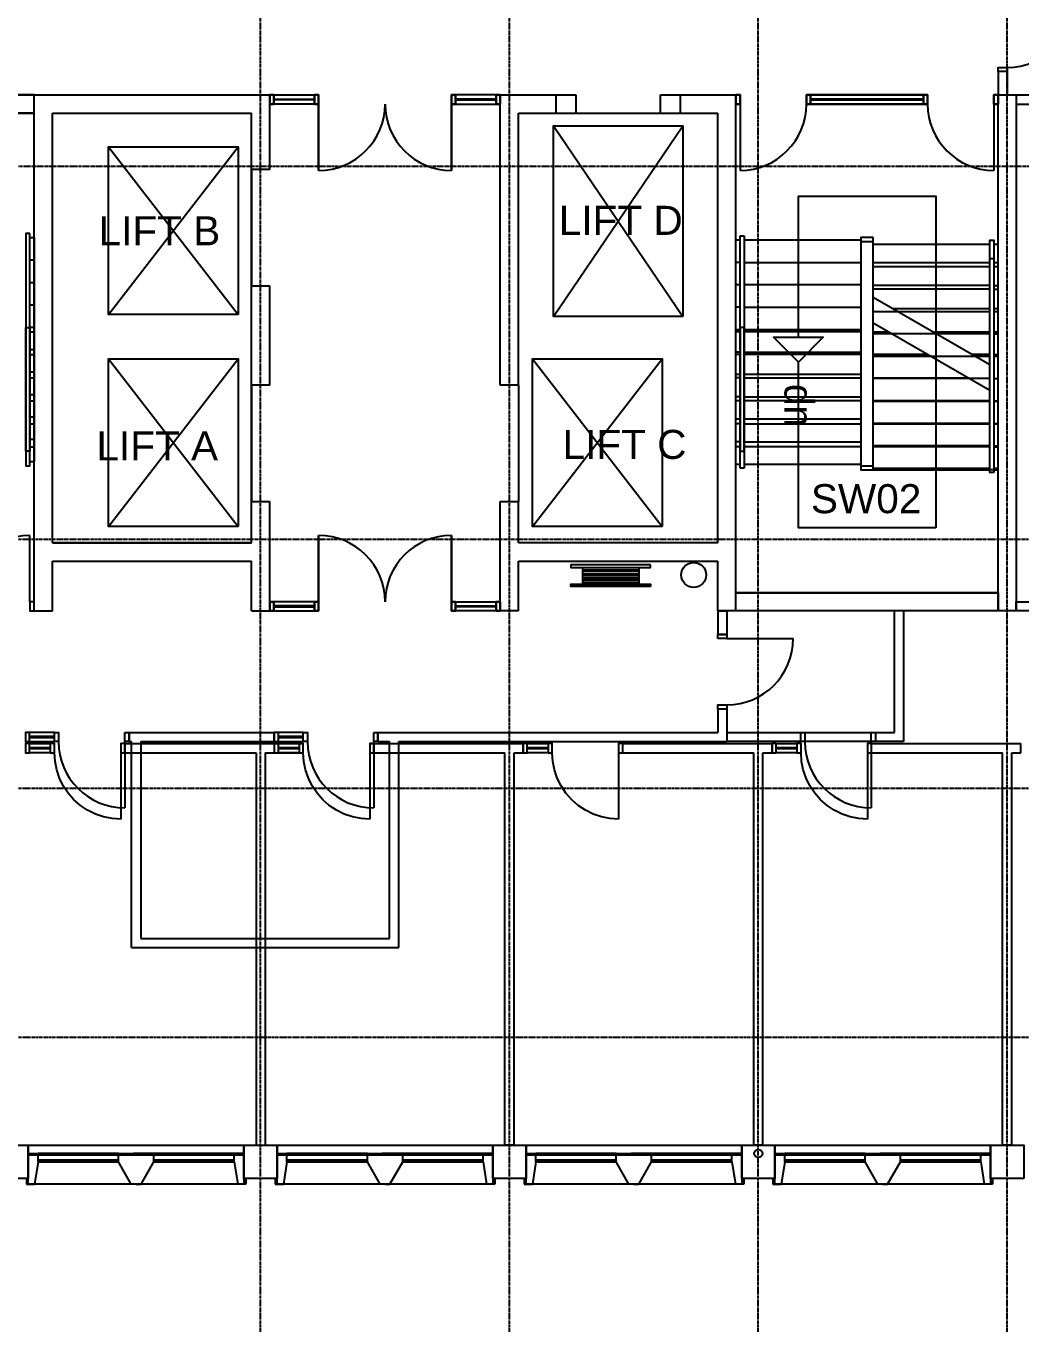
# Model space of a CAD drawing. Header units: millimetres. Extents: x -49883 to 71908, y -18440 to 67826.
# Drawn here: x -5359 to 6632, y -11774 to 3965 of the extents above; entities that cross this region are included whole.
import ezdxf

# ---------------------------------------------------------------- set-up
doc = ezdxf.new("R2010")
doc.units = ezdxf.units.MM
doc.linetypes.add('PCENTRE', pattern=[50.8, 31.75, -6.35, 6.35, -6.35])
doc.linetypes.add('PCENTRE2', pattern=[28.575, 19.05, -3.175, 3.175, -3.175])
for name, color, linetype in [('Boundaries_and_building_grids', 140, 'PCENTRE2'), ('Fourth Floor - Doors Windows and Openings', 1, 'Continuous'), ('Fourth Floor - General', 1, 'Continuous'), ('Fourth Floor - Stairs', 8, 'Continuous'), ('Fourth Floor - Structural Members', 5, 'Continuous'), ('Fourth Floor - Text and Leaders', 1, 'Continuous'), ('Fourth Floor - Walls', 3, 'Continuous'), ('Third Floor - Curtain Walls', 1, 'Continuous'), ('Third Floor - Doors Windows and Openings', 1, 'Continuous'), ('Third Floor - General', 1, 'Continuous'), ('Third Floor - Piped Services', 7, 'Continuous'), ('Third Floor - Stairs', 8, 'Continuous'), ('Third Floor - Structural Members', 5, 'Continuous'), ('Third Floor - Walls', 3, 'Continuous')]:
    doc.layers.add(name, color=color, linetype=linetype)
doc.styles.add('Arial1', font='arial.ttf')

msp = doc.modelspace()

# ---------------------------------------------------------------- linework, layer by layer
at = {"layer": 'Boundaries_and_building_grids', "color": 140, "linetype": 'PCENTRE', "lineweight": -3}
for p, q in [((3467, -11774), (3467, 60129)), ((6467, -11774), (6467, 60134)), ((-2533, -11774), (-2533, 60118)), ((467, -11774), (467, 60123)), ((-27283, 2276), (25217, 2276)), ((25217, -2224), (-27283, -2224)), ((25217, -5224), (-27283, -5224)), ((25217, -8224), (-27283, -8224))]:
    msp.add_line(p, q, dxfattribs=at)
at = {"layer": 'Fourth Floor - Doors Windows and Openings', "color": 1, "linetype": 'Continuous'}
for p, q in [((-2373, 3136, 13800), (-1883, 3136, 13800)), ((-2373, 3086, 13800), (-1883, 3086, 13800)), ((-1883, 3076, 13800), (-2373, 3076, 13800)), ((-1883, 3026, 13800), (-2373, 3026, 13800)), ((-1833, 2226, 13800), (-1833, 3026, 13800)), ((-233, 3026, 13800), (-233, 2226, 13800)), ((307, 3136, 13800), (-183, 3136, 13800)), ((307, 3086, 13800), (-183, 3086, 13800)), ((-183, 3076, 13800), (307, 3076, 13800)), ((-183, 3026, 13800), (307, 3026, 13800)), ((3247, 3026, 13800), (3247, 2226, 13800)), ((5457, 3136, 13800), (4097, 3136, 13800)), ((4097, 3086, 13800), (5457, 3086, 13800)), ((5457, 3076, 13800), (4097, 3076, 13800)), ((4097, 3026, 13800), (5457, 3026, 13800)), ((5457, 3026, 13800), (5457, 3081, 13800)), ((6307, 3026, 13800), (6307, 2226, 13800)), ((-5313, -2974, 13800), (-5313, -2174, 13800)), ((-1833, -2174, 13800), (-1833, -2974, 13800)), ((-233, -2974, 13800), (-233, -2174, 13800)), ((-1883, -2974, 13800), (-2373, -2974, 13800)), ((-183, -2974, 13800), (307, -2974, 13800)), ((-1883, -3024, 13800), (-2373, -3024, 13800)), ((-2373, -3034, 13800), (-1883, -3034, 13800)), ((-2373, -3084, 13800), (-1883, -3084, 13800)), ((-183, -3024, 13800), (307, -3024, 13800)), ((307, -3034, 13800), (-183, -3034, 13800)), ((307, -3084, 13800), (-183, -3084, 13800)), ((3087, -3417, 13800), (3887, -3417, 13800)), ((-5018, -4549, 13800), (-5318, -4549, 13800)), ((-2018, -4549, 13800), (-2318, -4549, 13800)), ((-5318, -4594, 13800), (-5018, -4594, 13800)), ((-5018, -4614, 13800), (-5318, -4614, 13800)), ((-5318, -4659, 13800), (-5018, -4659, 13800)), ((-4168, -4659, 13800), (-4168, -5459, 13800)), ((-2318, -4594, 13800), (-2018, -4594, 13800)), ((-2018, -4614, 13800), (-2318, -4614, 13800)), ((-2318, -4659, 13800), (-2018, -4659, 13800)), ((-1168, -4659, 13800), (-1168, -5459, 13800)), ((4829, -4659, 13800), (4829, -5459, 13800)), ((-5333, -9623, 13800), (-2733, -9623, 13800)), ((-2733, -9643, 13800), (-5333, -9643, 13800)), ((-2333, -9623, 13800), (267, -9623, 13800)), ((267, -9643, 13800), (-2333, -9643, 13800)), ((667, -9623, 13800), (3267, -9623, 13800)), ((3267, -9643, 13800), (667, -9643, 13800)), ((3667, -9623, 13800), (6267, -9623, 13800)), ((6267, -9643, 13800), (3667, -9643, 13800))]:
    msp.add_line(p, q, dxfattribs=at)
at = {"layer": 'Fourth Floor - Doors Windows and Openings', "color": 1, "linetype": 'Continuous', "elevation": 13800}
for points in [[(6357, 3418), (6357, 3468), (6467, 3468), (6467, 3418), (6357, 3418)], [(-2423, 3136), (-2423, 3026), (-2373, 3026), (-2373, 3136), (-2423, 3136)], [(-1883, 3136), (-1883, 3026), (-1833, 3026), (-1833, 3136), (-1883, 3136)], [(-233, 3136), (-233, 3026), (-183, 3026), (-183, 3136), (-233, 3136)], [(307, 3136), (307, 3026), (357, 3026), (357, 3136), (307, 3136)], [(3197, 3026), (3197, 3136), (3247, 3136), (3247, 3026), (3197, 3026)], [(4047, 3026), (4047, 3136), (4097, 3136), (4097, 3026), (4047, 3026)], [(5457, 3026), (5457, 3136), (5507, 3136), (5507, 3026), (5457, 3026)], [(6307, 3026), (6307, 3136), (6357, 3136), (6357, 3026), (6307, 3026)], [(-5313, -2974), (-5313, -3084), (-5263, -3084), (-5263, -2974), (-5313, -2974)], [(-2423, -3084), (-2423, -2974), (-2373, -2974), (-2373, -3084), (-2423, -3084)], [(-1883, -3084), (-1883, -2974), (-1833, -2974), (-1833, -3084), (-1883, -3084)], [(-233, -3084), (-233, -2974), (-183, -2974), (-183, -3084), (-233, -3084)], [(307, -3084), (307, -2974), (357, -2974), (357, -3084), (307, -3084)], [(2977, -3417), (2977, -3367), (3087, -3367), (3087, -3417), (2977, -3417)], [(2977, -4267), (2977, -4217), (3087, -4217), (3087, -4267), (2977, -4267)], [(-5318, -4659), (-5318, -4549), (-5368, -4549), (-5368, -4659), (-5318, -4659)], [(-5018, -4549), (-4968, -4549), (-4968, -4659), (-5018, -4659), (-5018, -4549)], [(-4168, -4549), (-4118, -4549), (-4118, -4659), (-4168, -4659), (-4168, -4549)], [(-2318, -4659), (-2318, -4549), (-2368, -4549), (-2368, -4659), (-2318, -4659)], [(-2018, -4549), (-1968, -4549), (-1968, -4659), (-2018, -4659), (-2018, -4549)], [(-1168, -4549), (-1118, -4549), (-1118, -4659), (-1168, -4659), (-1168, -4549)], [(3979, -4549), (4029, -4549), (4029, -4659), (3979, -4659), (3979, -4549)], [(4829, -4549), (4879, -4549), (4879, -4659), (4829, -4659), (4829, -4549)], [(-2733, -9994), (-5333, -9994), (-5333, -9524), (-2733, -9524), (-2733, -9994)], [(267, -9994), (-2333, -9994), (-2333, -9524), (267, -9524), (267, -9994)], [(3267, -9994), (667, -9994), (667, -9524), (3267, -9524), (3267, -9994)], [(6267, -9994), (3667, -9994), (3667, -9524), (6267, -9524), (6267, -9994)]]:
    msp.add_lwpolyline(points, dxfattribs=at)
at = {"layer": 'Fourth Floor - Doors Windows and Openings', "color": 1, "linetype": 'Continuous'}
for centre, start, end in [((6467, 4268, 13800), 270, 0), ((-1833, 3026, 13800), 270, 0), ((-233, 3026, 13800), 180, 270), ((3247, 3026, 13800), 270, 0), ((6307, 3026, 13800), 180, 270), ((-5313, -2974, 13800), 90, 180), ((-1833, -2974, 13800), 0, 90), ((-233, -2974, 13800), 90, 180), ((3087, -3417, 13800), 270, 0), ((-4168, -4659, 13800), 180, 270), ((-1168, -4659, 13800), 180, 270), ((4829, -4659, 13800), 180, 270)]:
    msp.add_arc(centre, 800, start, end, dxfattribs=at)
at = {"layer": 'Fourth Floor - General', "linetype": 'Continuous'}
for p, q in [((1348, -2560, 13800), (1348, -2761, 13800)), ((1348, -2587, 13800), (2025, -2587, 13800)), ((2025, -2609, 13800), (1348, -2609, 13800)), ((1348, -2635, 13800), (2025, -2635, 13800)), ((2025, -2661, 13800), (1348, -2661, 13800)), ((2025, -2560, 13800), (2025, -2761, 13800)), ((1348, -2687, 13800), (2025, -2687, 13800)), ((2025, -2713, 13800), (1348, -2713, 13800)), ((1348, -2739, 13800), (2025, -2739, 13800))]:
    msp.add_line(p, q, dxfattribs=at)
at = {"layer": 'Fourth Floor - General', "linetype": 'Continuous', "elevation": 13800}
for points in [[(2167, -2530), (1205, -2530), (1205, -2560), (2167, -2560), (2167, -2530)], [(2167, -2791), (1205, -2791), (1205, -2761), (2167, -2761), (2167, -2791)]]:
    msp.add_lwpolyline(points, dxfattribs=at)
at = {"layer": 'Fourth Floor - General', "color": 1, "linetype": 'Continuous'}
msp.add_circle((2688, -2650, 13800), 150, dxfattribs=at)
at = {"layer": 'Fourth Floor - Stairs', "color": 8, "linetype": 'Continuous'}
for p, q in [((996, 2764, 13800), (2558, 464, 13800)), ((996, 464, 13800), (2558, 2764, 13800)), ((-4366, 490, 13800), (-2804, 2511, 13800)), ((-4366, 2511, 13800), (-2804, 490, 13800)), ((3247, 1436, 13800), (3297, 1436, 13800)), ((3247, -1364, 13800), (3247, 1436, 13800)), ((3297, 1436, 13800), (3297, -1364, 13800)), ((-5313, 1416, 13800), (-5263, 1416, 13800)), ((-5263, 1416, 13800), (-5263, -1284, 13800)), ((3247, 1386, 13800), (3197, 1386, 13800)), ((3197, -1314, 13800), (3197, 1386, 13800)), ((4702, 1386, 13800), (3297, 1386, 13800)), ((4702, 1386, 13800), (4702, -1339, 13800)), ((4702, 1370, 13800), (4852, 1370, 13800)), ((4852, -1364, 13800), (4852, 1370, 13800)), ((4852, 1336, 13800), (6257, 1336, 13800)), ((6307, 1336, 13800), (6357, 1336, 13800)), ((6357, -1364, 13800), (6357, 1336, 13800)), ((-5313, 1146, 13800), (-5263, 1146, 13800)), ((3247, 1116, 13800), (3197, 1116, 13800)), ((3297, 1116, 13800), (4702, 1116, 13800)), ((4852, 1066, 13800), (6257, 1066, 13800)), ((6307, 1066, 13800), (6357, 1066, 13800)), ((-5313, 876, 13800), (-5263, 876, 13800)), ((3247, 846, 13800), (3197, 846, 13800)), ((4702, 846, 13800), (3297, 846, 13800)), ((6257, 796, 13800), (4852, 796, 13800)), ((6307, 796, 13800), (6357, 796, 13800)), ((-5313, 606, 13800), (-5263, 606, 13800)), ((3247, 576, 13800), (3197, 576, 13800)), ((3297, 576, 13800), (4702, 576, 13800)), ((4852, 526, 13800), (6257, 526, 13800)), ((6307, 526, 13800), (6357, 526, 13800)), ((-5313, 336, 13800), (-5263, 336, 13800)), ((3247, 306, 13800), (3197, 306, 13800)), ((4702, 306, 13800), (3297, 306, 13800)), ((6257, 256, 13800), (4852, 256, 13800)), ((6307, 256, 13800), (6357, 256, 13800)), ((-5313, 66, 13800), (-5263, 66, 13800)), ((3247, 36, 13800), (3197, 36, 13800)), ((3297, 36, 13800), (4702, 36, 13800)), ((-4366, -2068, 13800), (-2804, -47, 13800)), ((-4366, -47, 13800), (-2804, -2068, 13800)), ((746, -2068, 13800), (2309, -47, 13800)), ((746, -47, 13800), (2309, -2068, 13800)), ((4852, -14, 13800), (6257, -14, 13800)), ((6307, -14, 13800), (6357, -14, 13800)), ((-5313, -204, 13800), (-5263, -204, 13800)), ((3247, -234, 13800), (3197, -234, 13800)), ((4702, -234, 13800), (3297, -234, 13800)), ((6257, -284, 13800), (4852, -284, 13800)), ((6307, -284, 13800), (6357, -284, 13800)), ((-5313, -474, 13800), (-5263, -474, 13800)), ((3247, -504, 13800), (3197, -504, 13800)), ((3297, -504, 13800), (4702, -504, 13800)), ((4852, -554, 13800), (6257, -554, 13800)), ((6307, -554, 13800), (6357, -554, 13800)), ((-5313, -744, 13800), (-5263, -744, 13800)), ((3247, -774, 13800), (3197, -774, 13800)), ((4702, -774, 13800), (3297, -774, 13800)), ((6257, -824, 13800), (4852, -824, 13800)), ((6307, -824, 13800), (6357, -824, 13800)), ((-5313, -1014, 13800), (-5263, -1014, 13800)), ((3247, -1044, 13800), (3197, -1044, 13800)), ((3297, -1044, 13800), (4702, -1044, 13800)), ((6257, -1094, 13800), (4852, -1094, 13800)), ((6307, -1094, 13800), (6357, -1094, 13800)), ((-5313, -1284, 13800), (-5263, -1284, 13800)), ((3197, -1314, 13800), (3247, -1314, 13800)), ((3297, -1364, 13800), (3247, -1364, 13800)), ((3297, -1314, 13800), (4702, -1314, 13800)), ((4852, -1339, 13800), (4702, -1339, 13800)), ((4852, -1364, 13800), (6257, -1364, 13800)), ((6307, -1364, 13800), (6357, -1364, 13800))]:
    msp.add_line(p, q, dxfattribs=at)
at = {"layer": 'Fourth Floor - Stairs', "color": 8, "linetype": 'Continuous', "elevation": 13800}
for points in [[(2558, 464), (996, 464), (996, 2764), (2558, 2764), (2558, 464)], [(-2804, 490), (-4366, 490), (-4366, 2511), (-2804, 2511), (-2804, 490)], [(3950, 216), (3950, 1917), (5605, 1917), (5605, -2084)], [(-5313, 1466), (-5363, 1466), (-5363, -1334), (-5313, -1334), (-5313, 1466)], [(6307, -1414), (6257, -1414), (6257, 1386), (6307, 1386), (6307, -1414)], [(3950, -84), (3650, 216), (4250, 216), (3950, -84)], [(-2804, -2068), (-4366, -2068), (-4366, -47), (-2804, -47), (-2804, -2068)], [(2309, -2068), (746, -2068), (746, -47), (2309, -47), (2309, -2068)], [(5605, -2084), (3950, -2084), (3950, -84)]]:
    msp.add_lwpolyline(points, dxfattribs=at)
at = {"layer": 'Fourth Floor - Structural Members', "color": 5, "linetype": 'Continuous', "lineweight": -3}
for p, q in [((-5263, 3136, 13800), (-2423, 3136, 13800)), ((-5263, -3084, 13800), (-5263, 3136, 13800)), ((-2423, 2236, 13800), (-2423, 3136, 13800)), ((357, 3136, 13800), (1027, 3136, 13800)), ((357, -364, 13800), (357, 3136, 13800)), ((1027, 3136, 13800), (1027, 2916, 13800)), ((2527, 3136, 13800), (3197, 3136, 13800)), ((2527, 2916, 13800), (2527, 3136, 13800)), ((3197, -3084, 13800), (3197, 3136, 13800)), ((-5043, 2916, 13800), (-2643, 2916, 13800)), ((-5043, -2264, 13800), (-5043, 2916, 13800)), ((-2643, 2236, 13800), (-2643, 2916, 13800)), ((577, 2916, 13800), (1027, 2916, 13800)), ((577, -364, 13800), (577, 2916, 13800)), ((1027, 2916, 13800), (2527, 2916, 13800)), ((2527, 2916, 13800), (2977, 2916, 13800)), ((2977, -2264, 13800), (2977, 2916, 13800)), ((-2423, 2236, 13800), (-2643, 2236, 13800)), ((-2643, 836, 13800), (-2643, 2236, 13800)), ((-2643, 836, 13800), (-2423, 836, 13800)), ((-2643, -364, 13800), (-2643, 836, 13800)), ((-2423, -364, 13800), (-2423, 836, 13800)), ((-2423, -364, 13800), (-2643, -364, 13800)), ((-2643, -1764, 13800), (-2643, -364, 13800)), ((577, -364, 13800), (357, -364, 13800)), ((577, -364, 13800), (577, -1764, 13800)), ((-2643, -2264, 13800), (-2643, -1764, 13800)), ((-2643, -1764, 13800), (-2423, -1764, 13800)), ((-2423, -3084, 13800), (-2423, -1764, 13800)), ((357, -1764, 13800), (577, -1764, 13800)), ((357, -3084, 13800), (357, -1764, 13800)), ((577, -2264, 13800), (577, -1764, 13800)), ((-2643, -2264, 13800), (-5043, -2264, 13800)), ((2977, -2264, 13800), (577, -2264, 13800)), ((-5043, -3084, 13800), (-5043, -2484, 13800)), ((-5043, -2484, 13800), (-2643, -2484, 13800)), ((-2643, -3084, 13800), (-2643, -2484, 13800)), ((577, -3084, 13800), (577, -2484, 13800)), ((577, -2484, 13800), (2977, -2484, 13800)), ((2977, -3084, 13800), (2977, -2484, 13800)), ((-5263, -3084, 13800), (-5043, -3084, 13800)), ((-2643, -3084, 13800), (-2423, -3084, 13800)), ((577, -3084, 13800), (357, -3084, 13800)), ((3197, -3084, 13800), (2977, -3084, 13800))]:
    msp.add_line(p, q, dxfattribs=at)
at = {"layer": 'Fourth Floor - Structural Members', "color": 5, "linetype": 'Continuous', "lineweight": -3, "elevation": 13800}
msp.add_lwpolyline([(6577, 3136), (6577, -3084), (6357, -3084), (6357, 3136)], close=True, dxfattribs=at)
for points in [[(-5333, -9924), (-5733, -9924), (-5733, -9524), (-5333, -9524), (-5333, -9924)], [(-2333, -9924), (-2733, -9924), (-2733, -9524), (-2333, -9524), (-2333, -9924)], [(667, -9924), (267, -9924), (267, -9524), (667, -9524), (667, -9924)], [(3667, -9924), (3267, -9924), (3267, -9524), (3667, -9524), (3667, -9924)], [(6667, -9924), (6267, -9924), (6267, -9524), (6667, -9524), (6667, -9924)]]:
    msp.add_lwpolyline(points, dxfattribs=at)
at = {"layer": 'Fourth Floor - Structural Members', "color": 5, "linetype": 'Continuous', "lineweight": -3}
msp.add_circle((3467, -9624, 13800), 50, dxfattribs=at)
at = {"layer": 'Fourth Floor - Walls', "color": 2, "linetype": 'Continuous'}
for p, q in [((6467, 3418, 13800), (6357, 3418, 13800)), ((6357, 3418, 13800), (6357, 3136, 13800)), ((6467, 3418, 13800), (6467, 3136, 13800)), ((6357, 3136, 13800), (6467, 3136, 13800)), ((6577, 3136, 13800), (6962, 3136, 13800)), ((6577, 3136, 13800), (6577, 3026, 13800)), ((6577, 3026, 13800), (6962, 3026, 13800)), ((2977, -3084, 13800), (2977, -3367, 13800)), ((2977, -3084, 13800), (3087, -3084, 13800)), ((3087, -3084, 13800), (3087, -3367, 13800)), ((3087, -3367, 13800), (2977, -3367, 13800)), ((2977, -4267, 13800), (2977, -4549, 13800)), ((3087, -4267, 13800), (2977, -4267, 13800)), ((3087, -4267, 13800), (3087, -4659, 13800)), ((-4118, -4659, 13800), (-4118, -4549, 13800)), ((-4118, -4549, 13800), (-2368, -4549, 13800)), ((-2368, -4659, 13800), (-2368, -4549, 13800)), ((-1118, -4659, 13800), (-1118, -4549, 13800)), ((-1118, -4549, 13800), (2977, -4549, 13800)), ((-4118, -4659, 13800), (-4088, -4659, 13800)), ((-4088, -7141, 13800), (-4088, -4659, 13800)), ((-3978, -4659, 13800), (-2368, -4659, 13800)), ((-3978, -4659, 13800), (-3978, -7031, 13800)), ((-1118, -4659, 13800), (-978, -4659, 13800)), ((-978, -7031, 13800), (-978, -4659, 13800)), ((-868, -7141, 13800), (-868, -4659, 13800)), ((-868, -4659, 13800), (3087, -4659, 13800)), ((-3978, -7031, 13800), (-978, -7031, 13800)), ((-4088, -7141, 13800), (-868, -7141, 13800))]:
    msp.add_line(p, q, dxfattribs=at)
at = {"layer": 'Fourth Floor - Walls', "color": 3, "linetype": 'Continuous'}
for p, q in [((-5263, 3136, 13800), (-8423, 3136, 13800)), ((-5263, 2916, 13800), (-5263, 3136, 13800)), ((-5263, 2916, 13800), (-8423, 2916, 13800)), ((3197, -3084, 13800), (3197, -2864, 13800)), ((6357, -2864, 13800), (3197, -2864, 13800)), ((6357, -3084, 13800), (6357, -2864, 13800)), ((6357, -3084, 13800), (3197, -3084, 13800))]:
    msp.add_line(p, q, dxfattribs=at)
at = {"layer": 'Fourth Floor - Walls', "color": 2}
for p, q in [((5107, -4549, 13800), (5107, -3084, 13800)), ((5217, -3084, 13800), (5217, -4659, 13800)), ((3087, -4549, 13800), (5107, -4549, 13800)), ((5217, -4659, 13800), (3087, -4659, 13800))]:
    msp.add_line(p, q, dxfattribs=at)
at = {"layer": 'Fourth Floor - Walls', "color": 2, "linetype": 'Continuous', "elevation": 13800}
msp.add_lwpolyline([(6577, -3084), (6577, -2974), (6962, -2974), (6962, -3084), (6577, -3084)], dxfattribs=at)
at = {"layer": 'Third Floor - Curtain Walls', "color": 3, "linetype": 'Continuous'}
for p, q in [((-5333, -9624, 10350), (-5215, -9624, 10350)), ((-5215, -9724, 10350), (-5257, -9994, 10350)), ((-5215, -9724, 10350), (-5215, -9624, 10350)), ((-4246, -9724, 10350), (-4246, -9623, 10350)), ((-4246, -9623, 10350), (-4000, -9623, 10350)), ((-4092, -9992, 10350), (-4246, -9724, 10350)), ((-3819, -9623, 10350), (-4066, -9623, 10350)), ((-3974, -9992, 10350), (-3819, -9724, 10350)), ((-3819, -9724, 10350), (-3819, -9623, 10350)), ((-2851, -9724, 10350), (-2851, -9624, 10350)), ((-2733, -9624, 10350), (-2851, -9624, 10350)), ((-2851, -9724, 10350), (-2809, -9994, 10350)), ((-2333, -9624, 10350), (-2215, -9624, 10350)), ((-2215, -9724, 10350), (-2257, -9994, 10350)), ((-2215, -9724, 10350), (-2215, -9624, 10350)), ((-1246, -9724, 10350), (-1246, -9623, 10350)), ((-1246, -9623, 10350), (-1000, -9623, 10350)), ((-1092, -9992, 10350), (-1246, -9724, 10350)), ((-819, -9623, 10350), (-1066, -9623, 10350)), ((-974, -9992, 10350), (-819, -9724, 10350)), ((-819, -9724, 10350), (-819, -9623, 10350)), ((267, -9624, 10350), (149, -9624, 10350)), ((149, -9724, 10350), (149, -9624, 10350)), ((149, -9724, 10350), (191, -9994, 10350)), ((667, -9624, 10350), (785, -9624, 10350)), ((785, -9724, 10350), (743, -9994, 10350)), ((785, -9724, 10350), (785, -9624, 10350)), ((1754, -9724, 10350), (1754, -9623, 10350)), ((1754, -9623, 10350), (2000, -9623, 10350)), ((1908, -9992, 10350), (1754, -9724, 10350)), ((2181, -9623, 10350), (1934, -9623, 10350)), ((2026, -9992, 10350), (2181, -9724, 10350)), ((2181, -9724, 10350), (2181, -9623, 10350)), ((3149, -9724, 10350), (3149, -9624, 10350)), ((3267, -9624, 10350), (3149, -9624, 10350)), ((3149, -9724, 10350), (3191, -9994, 10350)), ((3667, -9624, 10350), (3785, -9624, 10350)), ((3785, -9724, 10350), (3743, -9994, 10350)), ((3785, -9724, 10350), (3785, -9624, 10350)), ((4754, -9623, 10350), (5000, -9623, 10350)), ((4754, -9724, 10350), (4754, -9623, 10350)), ((4908, -9992, 10350), (4754, -9724, 10350)), ((5181, -9623, 10350), (4934, -9623, 10350)), ((5026, -9992, 10350), (5181, -9724, 10350)), ((5181, -9724, 10350), (5181, -9623, 10350)), ((6267, -9624, 10350), (6149, -9624, 10350)), ((6149, -9724, 10350), (6149, -9624, 10350)), ((6149, -9724, 10350), (6191, -9994, 10350)), ((-5356, -9924, 10350), (-5356, -9994, 10350)), ((-5356, -9994, 10350), (-5257, -9994, 10350)), ((-4033, -9992, 10350), (-4092, -9992, 10350)), ((-4033, -9992, 10350), (-3974, -9992, 10350)), ((-2709, -9994, 10350), (-2809, -9994, 10350)), ((-2709, -9924, 10350), (-2709, -9994, 10350)), ((-2356, -9924, 10350), (-2356, -9994, 10350)), ((-2356, -9994, 10350), (-2257, -9994, 10350)), ((-1033, -9992, 10350), (-1092, -9992, 10350)), ((-1033, -9992, 10350), (-974, -9992, 10350)), ((291, -9994, 10350), (191, -9994, 10350)), ((291, -9924, 10350), (291, -9994, 10350)), ((644, -9924, 10350), (644, -9994, 10350)), ((644, -9994, 10350), (743, -9994, 10350)), ((1967, -9992, 10350), (1908, -9992, 10350)), ((1967, -9992, 10350), (2026, -9992, 10350)), ((3291, -9994, 10350), (3191, -9994, 10350)), ((3291, -9924, 10350), (3291, -9994, 10350)), ((3644, -9924, 10350), (3644, -9994, 10350)), ((3644, -9994, 10350), (3743, -9994, 10350)), ((4967, -9992, 10350), (4908, -9992, 10350)), ((4967, -9992, 10350), (5026, -9992, 10350)), ((6291, -9994, 10350), (6191, -9994, 10350)), ((6291, -9924, 10350), (6291, -9994, 10350))]:
    msp.add_line(p, q, dxfattribs=at)
at = {"layer": 'Third Floor - Curtain Walls', "color": 3, "linetype": 'Continuous', "elevation": 10350}
for points in [[(-5356, -9924), (-5333, -9924), (-5333, -9624)], [(-2733, -9624), (-2733, -9924), (-2709, -9924)], [(-2356, -9924), (-2333, -9924), (-2333, -9624)], [(267, -9624), (267, -9924), (291, -9924)], [(644, -9924), (667, -9924), (667, -9624)], [(3267, -9624), (3267, -9924), (3291, -9924)], [(3644, -9924), (3667, -9924), (3667, -9624)], [(6267, -9624), (6267, -9924), (6291, -9924)]]:
    msp.add_lwpolyline(points, dxfattribs=at)
at = {"layer": 'Third Floor - Doors Windows and Openings', "linetype": 'Continuous'}
for p, q in [((-2373, 3136, 10350), (-1883, 3136, 10350)), ((-2373, 3086, 10350), (-1883, 3086, 10350)), ((-1883, 3076, 10350), (-2373, 3076, 10350)), ((-1883, 3026, 10350), (-2373, 3026, 10350)), ((-1833, 3026, 10350), (-1833, 2226, 10350)), ((-233, 2226, 10350), (-233, 3026, 10350)), ((307, 3136, 10350), (-183, 3136, 10350)), ((307, 3086, 10350), (-183, 3086, 10350)), ((-183, 3076, 10350), (307, 3076, 10350)), ((-183, 3026, 10350), (307, 3026, 10350)), ((3247, 3026, 10350), (3247, 2226, 10350)), ((4097, 3136, 10350), (5457, 3136, 10350)), ((5457, 3086, 10350), (4097, 3086, 10350)), ((4097, 3026, 10350), (4097, 3081, 10350)), ((4097, 3076, 10350), (5457, 3076, 10350)), ((5457, 3026, 10350), (4097, 3026, 10350)), ((6307, 3026, 10350), (6307, 2226, 10350)), ((-5313, -2974, 10350), (-5313, -2174, 10350)), ((-1833, -2974, 10350), (-1833, -2174, 10350)), ((-233, -2174, 10350), (-233, -2974, 10350)), ((-1883, -2974, 10350), (-2373, -2974, 10350)), ((-183, -2974, 10350), (307, -2974, 10350)), ((-1883, -3024, 10350), (-2373, -3024, 10350)), ((-2373, -3034, 10350), (-1883, -3034, 10350)), ((-2373, -3084, 10350), (-1883, -3084, 10350)), ((-183, -3024, 10350), (307, -3024, 10350)), ((307, -3034, 10350), (-183, -3034, 10350)), ((307, -3084, 10350), (-183, -3084, 10350)), ((-5318, -4684, 10350), (-5068, -4684, 10350)), ((-2318, -4684, 10350), (-2068, -4684, 10350)), ((682, -4684, 10350), (932, -4684, 10350)), ((3682, -4684, 10350), (3932, -4684, 10350)), ((-5068, -4734, 10350), (-5318, -4734, 10350)), ((-5318, -4744, 10350), (-5068, -4744, 10350)), ((-5068, -4794, 10350), (-5318, -4794, 10350)), ((-4218, -4794, 10350), (-4218, -5594, 10350)), ((-2068, -4734, 10350), (-2318, -4734, 10350)), ((-2318, -4744, 10350), (-2068, -4744, 10350)), ((-2068, -4794, 10350), (-2318, -4794, 10350)), ((-1218, -4794, 10350), (-1218, -5594, 10350)), ((932, -4734, 10350), (682, -4734, 10350)), ((682, -4744, 10350), (932, -4744, 10350)), ((932, -4794, 10350), (682, -4794, 10350)), ((1782, -4794, 10350), (1782, -5594, 10350)), ((3932, -4734, 10350), (3682, -4734, 10350)), ((3682, -4744, 10350), (3932, -4744, 10350)), ((3932, -4794, 10350), (3682, -4794, 10350)), ((4782, -4794, 10350), (4782, -5594, 10350))]:
    msp.add_line(p, q, dxfattribs=at)
at = {"layer": 'Third Floor - Doors Windows and Openings'}
for p, q in [((-5011, -4899, 10350), (-5018, -4794, 10350)), ((-2011, -4899, 10350), (-2018, -4794, 10350)), ((989, -4899, 10350), (982, -4794, 10350)), ((3989, -4899, 10350), (3982, -4794, 10350)), ((-4991, -5001, 10350), (-5011, -4899, 10350)), ((-4957, -5100, 10350), (-4991, -5001, 10350)), ((-1991, -5001, 10350), (-2011, -4899, 10350)), ((-1957, -5100, 10350), (-1991, -5001, 10350)), ((1009, -5001, 10350), (989, -4899, 10350)), ((1043, -5100, 10350), (1009, -5001, 10350)), ((4009, -5001, 10350), (3989, -4899, 10350)), ((4043, -5100, 10350), (4009, -5001, 10350)), ((-4911, -5194, 10350), (-4957, -5100, 10350)), ((-1911, -5194, 10350), (-1957, -5100, 10350)), ((1089, -5194, 10350), (1043, -5100, 10350)), ((4089, -5194, 10350), (4043, -5100, 10350)), ((-4852, -5281, 10350), (-4911, -5194, 10350)), ((-4783, -5360, 10350), (-4852, -5281, 10350)), ((-1852, -5281, 10350), (-1911, -5194, 10350)), ((-1783, -5360, 10350), (-1852, -5281, 10350)), ((1148, -5281, 10350), (1089, -5194, 10350)), ((1217, -5360, 10350), (1148, -5281, 10350)), ((4148, -5281, 10350), (4089, -5194, 10350)), ((4217, -5360, 10350), (4148, -5281, 10350)), ((-4705, -5429, 10350), (-4783, -5360, 10350)), ((-4618, -5487, 10350), (-4705, -5429, 10350)), ((-4524, -5533, 10350), (-4618, -5487, 10350)), ((-1705, -5429, 10350), (-1783, -5360, 10350)), ((-1618, -5487, 10350), (-1705, -5429, 10350)), ((-1524, -5533, 10350), (-1618, -5487, 10350)), ((1295, -5429, 10350), (1217, -5360, 10350)), ((1382, -5487, 10350), (1295, -5429, 10350)), ((1476, -5533, 10350), (1382, -5487, 10350)), ((4295, -5429, 10350), (4217, -5360, 10350)), ((4382, -5487, 10350), (4295, -5429, 10350)), ((4476, -5533, 10350), (4382, -5487, 10350)), ((-4425, -5567, 10350), (-4524, -5533, 10350)), ((-4322, -5587, 10350), (-4425, -5567, 10350)), ((-4218, -5594, 10350), (-4322, -5587, 10350)), ((-1425, -5567, 10350), (-1524, -5533, 10350)), ((-1322, -5587, 10350), (-1425, -5567, 10350)), ((-1218, -5594, 10350), (-1322, -5587, 10350)), ((1575, -5567, 10350), (1476, -5533, 10350)), ((1678, -5587, 10350), (1575, -5567, 10350)), ((1782, -5594, 10350), (1678, -5587, 10350)), ((4575, -5567, 10350), (4476, -5533, 10350)), ((4678, -5587, 10350), (4575, -5567, 10350)), ((4782, -5594, 10350), (4678, -5587, 10350))]:
    msp.add_line(p, q, dxfattribs=at)
at = {"layer": 'Third Floor - Doors Windows and Openings', "color": 1, "linetype": 'Continuous'}
for p, q in [((-4246, -9623, 10350), (-5215, -9624, 10350)), ((-4246, -9704, 10350), (-5215, -9704, 10350)), ((-5215, -9724, 10350), (-4246, -9724, 10350)), ((-2851, -9624, 10350), (-3819, -9623, 10350)), ((-2851, -9704, 10350), (-3819, -9704, 10350)), ((-3819, -9724, 10350), (-2851, -9724, 10350)), ((-1246, -9623, 10350), (-2215, -9624, 10350)), ((-1246, -9704, 10350), (-2215, -9704, 10350)), ((-2215, -9724, 10350), (-1246, -9724, 10350)), ((149, -9624, 10350), (-819, -9623, 10350)), ((149, -9704, 10350), (-819, -9704, 10350)), ((-819, -9724, 10350), (149, -9724, 10350)), ((1754, -9623, 10350), (785, -9624, 10350)), ((1754, -9704, 10350), (785, -9704, 10350)), ((785, -9724, 10350), (1754, -9724, 10350)), ((3149, -9624, 10350), (2181, -9623, 10350)), ((3149, -9704, 10350), (2181, -9704, 10350)), ((2181, -9724, 10350), (3149, -9724, 10350)), ((4754, -9623, 10350), (3785, -9624, 10350)), ((4754, -9704, 10350), (3785, -9704, 10350)), ((3785, -9724, 10350), (4754, -9724, 10350)), ((6149, -9624, 10350), (5181, -9623, 10350)), ((6149, -9704, 10350), (5181, -9704, 10350)), ((5181, -9724, 10350), (6149, -9724, 10350)), ((-4092, -9992, 10350), (-5257, -9994, 10350)), ((-2809, -9994, 10350), (-3974, -9992, 10350)), ((-1092, -9992, 10350), (-2257, -9994, 10350)), ((191, -9994, 10350), (-974, -9992, 10350)), ((1908, -9992, 10350), (743, -9994, 10350)), ((3191, -9994, 10350), (2026, -9992, 10350)), ((4908, -9992, 10350), (3743, -9994, 10350)), ((6191, -9994, 10350), (5026, -9992, 10350))]:
    msp.add_line(p, q, dxfattribs=at)
at = {"layer": 'Third Floor - Doors Windows and Openings', "linetype": 'Continuous', "elevation": 10350}
for points in [[(-2373, 3136), (-2373, 3026), (-2423, 3026), (-2423, 3136), (-2373, 3136)], [(-1833, 3136), (-1833, 3026), (-1883, 3026), (-1883, 3136), (-1833, 3136)], [(-183, 3136), (-183, 3026), (-233, 3026), (-233, 3136), (-183, 3136)], [(357, 3136), (357, 3026), (307, 3026), (307, 3136), (357, 3136)], [(3247, 3026), (3247, 3136), (3197, 3136), (3197, 3026), (3247, 3026)], [(4097, 3026), (4097, 3136), (4047, 3136), (4047, 3026), (4097, 3026)], [(5507, 3026), (5507, 3136), (5457, 3136), (5457, 3026), (5507, 3026)], [(6357, 3026), (6357, 3136), (6307, 3136), (6307, 3026), (6357, 3026)], [(-5313, -2974), (-5313, -3084), (-5263, -3084), (-5263, -2974), (-5313, -2974)], [(-2373, -3084), (-2373, -2974), (-2423, -2974), (-2423, -3084), (-2373, -3084)], [(-1833, -3084), (-1833, -2974), (-1883, -2974), (-1883, -3084), (-1833, -3084)], [(-183, -3084), (-183, -2974), (-233, -2974), (-233, -3084), (-183, -3084)], [(357, -3084), (357, -2974), (307, -2974), (307, -3084), (357, -3084)], [(-5318, -4794), (-5318, -4684), (-5368, -4684), (-5368, -4794), (-5318, -4794)], [(-5018, -4794), (-5018, -4684), (-5068, -4684), (-5068, -4794), (-5018, -4794)], [(-4168, -4794), (-4168, -4684), (-4218, -4684), (-4218, -4794), (-4168, -4794)], [(-2318, -4794), (-2318, -4684), (-2368, -4684), (-2368, -4794), (-2318, -4794)], [(-2018, -4794), (-2018, -4684), (-2068, -4684), (-2068, -4794), (-2018, -4794)], [(-1168, -4794), (-1168, -4684), (-1218, -4684), (-1218, -4794), (-1168, -4794)], [(682, -4794), (682, -4684), (632, -4684), (632, -4794), (682, -4794)], [(982, -4794), (982, -4684), (932, -4684), (932, -4794), (982, -4794)], [(1832, -4794), (1832, -4684), (1782, -4684), (1782, -4794), (1832, -4794)], [(3682, -4794), (3682, -4684), (3632, -4684), (3632, -4794), (3682, -4794)], [(3982, -4794), (3982, -4684), (3932, -4684), (3932, -4794), (3982, -4794)], [(4832, -4794), (4832, -4684), (4782, -4684), (4782, -4794), (4832, -4794)]]:
    msp.add_lwpolyline(points, dxfattribs=at)
at = {"layer": 'Third Floor - Doors Windows and Openings', "linetype": 'Continuous'}
for centre, start, end in [((-1833, 3026, 10350), 270, 0), ((-233, 3026, 10350), 180, 270), ((3247, 3026, 10350), 270, 0), ((6307, 3026, 10350), 180, 270), ((-5313, -2974, 10350), 90, 180), ((-1833, -2974, 10350), 0, 90), ((-233, -2974, 10350), 90, 180)]:
    msp.add_arc(centre, 800, start, end, dxfattribs=at)
at = {"layer": 'Third Floor - General', "linetype": 'Continuous'}
for p, q in [((1348, -2560, 10350), (1348, -2761, 10350)), ((1348, -2587, 10350), (2025, -2587, 10350)), ((2025, -2609, 10350), (1348, -2609, 10350)), ((1348, -2635, 10350), (2025, -2635, 10350)), ((2025, -2661, 10350), (1348, -2661, 10350)), ((2025, -2560, 10350), (2025, -2761, 10350)), ((1348, -2687, 10350), (2025, -2687, 10350)), ((2025, -2713, 10350), (1348, -2713, 10350)), ((1348, -2739, 10350), (2025, -2739, 10350))]:
    msp.add_line(p, q, dxfattribs=at)
at = {"layer": 'Third Floor - General', "linetype": 'Continuous', "elevation": 10350}
for points in [[(2167, -2530), (1205, -2530), (1205, -2560), (2167, -2560), (2167, -2530)], [(2167, -2791), (1205, -2791), (1205, -2761), (2167, -2761), (2167, -2791)]]:
    msp.add_lwpolyline(points, dxfattribs=at)
at = {"layer": 'Third Floor - Piped Services', "color": 1, "linetype": 'Continuous'}
msp.add_circle((2688, -2650, 10350), 150, dxfattribs=at)
at = {"layer": 'Third Floor - Stairs', "color": 8, "linetype": 'Continuous'}
for p, q in [((996, 464, 10350), (2558, 2764, 10350)), ((996, 2764, 10350), (2558, 464, 10350)), ((-4366, 2511, 10350), (-2804, 490, 10350)), ((-4366, 490, 10350), (-2804, 2511, 10350)), ((4852, 1116, 10350), (6257, 1116, 10350)), ((6307, 1116, 10350), (6357, 1116, 10350)), ((6257, 838, 10350), (4852, 838, 10350)), ((6307, 838, 10350), (6357, 838, 10350)), ((6257, -117, 10350), (4852, 695, 10350)), ((5085, 560, 10350), (6257, 560, 10350)), ((6307, 560, 10350), (6357, 560, 10350)), ((6257, -426, 10350), (4852, 385, 10350)), ((-5313, 282, 10350), (-5263, 282, 10350)), ((3247, 282, 10350), (3197, 282, 10350)), ((4702, 282, 10350), (3297, 282, 10350)), ((4852, 282, 10350), (5030, 282, 10350)), ((5566, 282, 10350), (6257, 282, 10350)), ((6307, 282, 10350), (6357, 282, 10350)), ((-5313, 5, 10350), (-5263, 5, 10350)), ((3247, 5, 10350), (3197, 5, 10350)), ((4702, 5, 10350), (3297, 5, 10350)), ((5512, 5, 10350), (4852, 5, 10350)), ((6257, 5, 10350), (6047, 5, 10350)), ((6307, 5, 10350), (6357, 5, 10350)), ((-4366, -2068, 10350), (-2804, -47, 10350)), ((-4366, -47, 10350), (-2804, -2068, 10350)), ((746, -2068, 10350), (2309, -47, 10350)), ((746, -47, 10350), (2309, -2068, 10350)), ((-5313, -273, 10350), (-5263, -273, 10350)), ((3247, -273, 10350), (3197, -273, 10350)), ((3297, -273, 10350), (4702, -273, 10350)), ((4852, -273, 10350), (5993, -273, 10350)), ((-5313, -551, 10350), (-5263, -551, 10350)), ((3247, -551, 10350), (3197, -551, 10350)), ((4702, -551, 10350), (3297, -551, 10350)), ((6257, -551, 10350), (4852, -551, 10350)), ((6307, -551, 10350), (6357, -551, 10350)), ((-5313, -829, 10350), (-5263, -829, 10350)), ((3247, -829, 10350), (3197, -829, 10350)), ((3297, -829, 10350), (4702, -829, 10350)), ((4852, -829, 10350), (6257, -829, 10350)), ((6307, -829, 10350), (6357, -829, 10350)), ((-5313, -1107, 10350), (-5263, -1107, 10350)), ((3247, -1107, 10350), (3197, -1107, 10350)), ((4702, -1107, 10350), (3297, -1107, 10350)), ((6257, -1107, 10350), (4852, -1107, 10350)), ((6307, -1107, 10350), (6357, -1107, 10350)), ((4852, -1384, 10350), (6257, -1384, 10350)), ((6307, -1384, 10350), (6257, -1384, 10350)), ((6307, -1384, 10350), (6357, -1384, 10350))]:
    msp.add_line(p, q, dxfattribs=at)
at = {"layer": 'Third Floor - Stairs', "color": 8, "linetype": 'Continuous', "elevation": 10350}
msp.add_lwpolyline([(2558, 464), (996, 464), (996, 2764), (2558, 2764), (2558, 464)], close=True, dxfattribs=at)
for points in [[(-2804, 490), (-4366, 490), (-4366, 2511), (-2804, 2511), (-2804, 490)], [(4852, 1416), (4702, 1416), (4702, -1384), (4852, -1384), (4852, 1416)], [(6257, -1384), (6257, 1166), (6307, 1166), (6307, -1384)], [(-5363, 332), (-5313, 332), (-5313, -1157), (-5363, -1157), (-5363, 332)], [(3297, 332), (3247, 332), (3247, -1157), (3297, -1157), (3297, 332)], [(-2804, -2068), (-4366, -2068), (-4366, -47), (-2804, -47), (-2804, -2068)], [(2309, -2068), (746, -2068), (746, -47), (2309, -47), (2309, -2068)]]:
    msp.add_lwpolyline(points, dxfattribs=at)
at = {"layer": 'Third Floor - Structural Members', "color": 5, "linetype": 'Continuous'}
for p, q in [((-5263, -3084, 10350), (-5263, 3136, 10350)), ((-5263, 3136, 10350), (-2423, 3136, 10350)), ((-2423, 2236, 10350), (-2423, 3136, 10350)), ((357, 3136, 10350), (1267, 3136, 10350)), ((357, -364, 10350), (357, 3136, 10350)), ((1267, 3136, 10350), (1267, 2916, 10350)), ((2287, 3136, 10350), (3197, 3136, 10350)), ((2287, 2916, 10350), (2287, 3136, 10350)), ((3197, -3084, 10350), (3197, 3136, 10350)), ((-5043, 2916, 10350), (-2643, 2916, 10350)), ((-5043, -2264, 10350), (-5043, 2916, 10350)), ((-2643, 2236, 10350), (-2643, 2916, 10350)), ((577, -364, 10350), (577, 2916, 10350)), ((577, 2916, 10350), (1267, 2916, 10350)), ((1267, 2916, 10350), (2287, 2916, 10350)), ((2287, 2916, 10350), (2977, 2916, 10350)), ((2977, -2264, 10350), (2977, 2916, 10350)), ((-2423, 2236, 10350), (-2643, 2236, 10350)), ((-2643, 2236, 10350), (-2643, 836, 10350)), ((-2643, 836, 10350), (-2423, 836, 10350)), ((-2643, -364, 10350), (-2643, 836, 10350)), ((-2423, -364, 10350), (-2423, 836, 10350)), ((-2423, -364, 10350), (-2643, -364, 10350)), ((-2643, -364, 10350), (-2643, -1764, 10350)), ((577, -364, 10350), (357, -364, 10350)), ((577, -364, 10350), (577, -1764, 10350)), ((-2643, -2264, 10350), (-2643, -1764, 10350)), ((-2643, -1764, 10350), (-2423, -1764, 10350)), ((-2423, -3084, 10350), (-2423, -1764, 10350)), ((357, -3084, 10350), (357, -1764, 10350)), ((357, -1764, 10350), (577, -1764, 10350)), ((577, -2264, 10350), (577, -1764, 10350)), ((-5043, -2264, 10350), (-2643, -2264, 10350)), ((2977, -2264, 10350), (577, -2264, 10350)), ((-5043, -3084, 10350), (-5043, -2484, 10350)), ((-5043, -2484, 10350), (-2643, -2484, 10350)), ((-2643, -3084, 10350), (-2643, -2484, 10350)), ((577, -3084, 10350), (577, -2484, 10350)), ((577, -2484, 10350), (2977, -2484, 10350)), ((2977, -3084, 10350), (2977, -2484, 10350)), ((-5263, -3084, 10350), (-5043, -3084, 10350)), ((-2643, -3084, 10350), (-2423, -3084, 10350)), ((577, -3084, 10350), (357, -3084, 10350)), ((3197, -3084, 10350), (2977, -3084, 10350))]:
    msp.add_line(p, q, dxfattribs=at)
at = {"layer": 'Third Floor - Structural Members', "color": 5, "linetype": 'Continuous', "elevation": 10350}
msp.add_lwpolyline([(6357, -3084), (6357, 3136), (6577, 3136), (6577, -3084)], close=True, dxfattribs=at)
for points in [[(-5333, -9924), (-5733, -9924), (-5733, -9524), (-5333, -9524), (-5333, -9924)], [(-2333, -9924), (-2733, -9924), (-2733, -9524), (-2333, -9524), (-2333, -9924)], [(667, -9924), (267, -9924), (267, -9524), (667, -9524), (667, -9924)], [(3667, -9924), (3267, -9924), (3267, -9524), (3667, -9524), (3667, -9924)], [(6667, -9924), (6267, -9924), (6267, -9524), (6667, -9524), (6667, -9924)]]:
    msp.add_lwpolyline(points, dxfattribs=at)
at = {"layer": 'Third Floor - Structural Members', "color": 5, "linetype": 'Continuous', "lineweight": -3}
msp.add_circle((3467, -9624, 10350), 50, dxfattribs=at)
at = {"layer": 'Third Floor - Walls', "color": 3, "linetype": 'Continuous'}
for p, q in [((-8423, 3136, 10350), (-5263, 3136, 10350)), ((-5263, 2916, 10350), (-5263, 3136, 10350)), ((-8423, 2916, 10350), (-5263, 2916, 10350)), ((3197, -3084, 10350), (3197, -2864, 10350)), ((3197, -2864, 10350), (6357, -2864, 10350)), ((6357, -2864, 10350), (6357, -3084, 10350)), ((6357, -3084, 10350), (3197, -3084, 10350))]:
    msp.add_line(p, q, dxfattribs=at)
at = {"layer": 'Third Floor - Walls', "color": 2, "linetype": 'Continuous'}
for p, q in [((-4168, -4794, 10350), (-4168, -4684, 10350)), ((-4168, -4684, 10350), (-2018, -4684, 10350)), ((-1218, -4684, 10350), (632, -4684, 10350)), ((632, -4794, 10350), (632, -4684, 10350)), ((1832, -4794, 10350), (1832, -4684, 10350)), ((1832, -4684, 10350), (3632, -4684, 10350)), ((3632, -4794, 10350), (3632, -4684, 10350)), ((4832, -4794, 10350), (4832, -4684, 10350)), ((4832, -4684, 10350), (6632, -4684, 10350)), ((6632, -4794, 10350), (6632, -4684, 10350)), ((-4168, -4794, 10350), (-2588, -4794, 10350)), ((-2588, -4794, 10350), (-2588, -6709, 10350)), ((-2478, -4794, 10350), (-2018, -4794, 10350)), ((-2478, -4794, 10350), (-2478, -6709, 10350)), ((-1218, -4794, 10350), (412, -4794, 10350)), ((412, -9524, 10350), (412, -4794, 10350)), ((522, -9524, 10350), (522, -4794, 10350)), ((522, -4794, 10350), (632, -4794, 10350)), ((1832, -4794, 10350), (3412, -4794, 10350)), ((3412, -9524, 10350), (3412, -4794, 10350)), ((3522, -9524, 10350), (3522, -4794, 10350)), ((3522, -4794, 10350), (3632, -4794, 10350)), ((4832, -4794, 10350), (6412, -4794, 10350)), ((6412, -9524, 10350), (6412, -4794, 10350)), ((6522, -4794, 10350), (6632, -4794, 10350)), ((6522, -9524, 10350), (6522, -4794, 10350)), ((-2588, -6709, 10350), (-2588, -9524, 10350)), ((-2478, -6709, 10350), (-2478, -9524, 10350)), ((-2588, -9524, 10350), (-2478, -9524, 10350)), ((522, -9524, 10350), (412, -9524, 10350)), ((3522, -9524, 10350), (3412, -9524, 10350)), ((6522, -9524, 10350), (6412, -9524, 10350))]:
    msp.add_line(p, q, dxfattribs=at)

# ---------------------------------------------------------------- texts
at = {"layer": 'Fourth Floor - Stairs', "color": 8, "linetype": 'Continuous'}
msp.add_text('up', height=347.7, rotation=90, dxfattribs=at).set_placement((4049, -866, 13800))
at = {"layer": 'Fourth Floor - Text and Leaders', "color": 1, "linetype": 'Continuous', "char_height": 350, "attachment_point": 7, "style": 'Arial1'}
for s, insert in [('LIFT D', (1062, 1449, 13800)), ('LIFT B', (-4486, 1323, 13800)), ('LIFT A', (-4512, -1270, 13800)), ('LIFT C', (1107, -1257, 13800)), ('SW02', (4101, -1911, 13800))]:
    msp.add_mtext(s, dxfattribs=dict(at, insert=insert))

doc.saveas('drawing.dxf')
